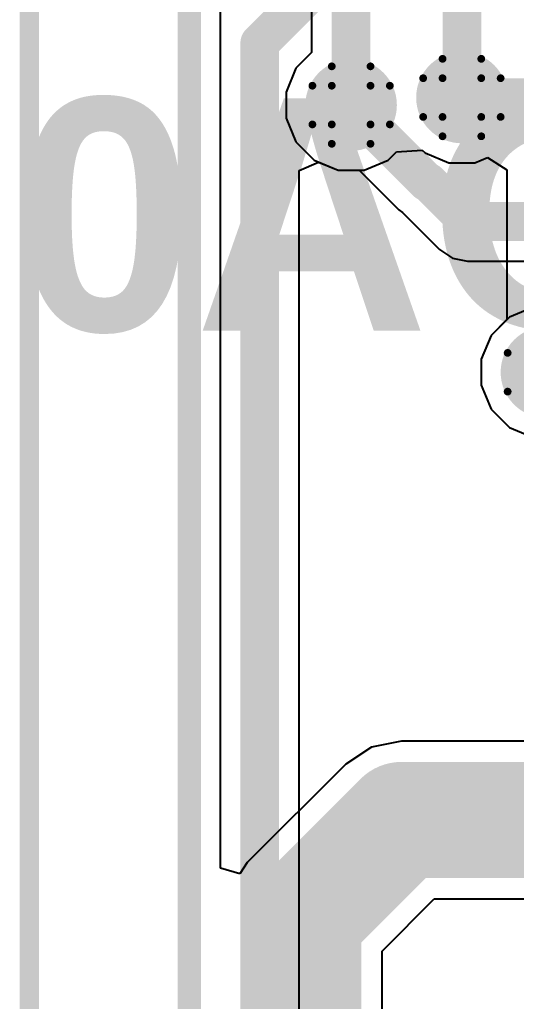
# Model space of a CAD drawing. Header units: inches. Extents: x -25 to 271, y -41 to 15.
# Drawn here: x -22.63 to -19.37, y -20.13 to -13.69 of the extents above; entities that cross this region are included whole.
import ezdxf

# ---------------------------------------------------------------- set-up
doc = ezdxf.new("R2010")
doc.units = ezdxf.units.IN
for name, color, linetype in [('Board_outline', 216, 'Continuous'), ('Bottom Layer', 5, 'Continuous'), ('Bottom Overlay', 54, 'Continuous'), ('Drill Drawing', 1, 'Continuous'), ('Top Layer', 1, 'Continuous'), ('Top Overlay', 2, 'Continuous'), ('Via Holes', 16, 'Continuous')]:
    doc.layers.add(name, color=color, linetype=linetype)
doc.styles.add('Arial_Bold', font='', dxfattribs={"height": 0.2})
doc.styles.get('Arial_Bold').set_extended_font_data('Arial', bold=True)

# ---------------------------------------------------------------- blocks, each defined once
blk = doc.blocks.new('FH12_30S_0_5SH_55__12')
at = {"layer": 'Top Overlay'}
for points in [[(9.0401, -3.5774, 0.127, 0.127, 0), (-9.05, -3.5774, 0.127, 0.127, 0)], [(9.0401, -4.6228, 0.127, 0.127, 0), (-9.05, -4.6228, 0.127, 0.127, 0)]]:
    blk.add_lwpolyline(points, format="xyseb", dxfattribs=at)

msp = doc.modelspace()

# ---------------------------------------------------------------- hatches: boundary and pattern name
at = {"layer": 'Bottom Layer'}
h = msp.add_hatch(color=5, dxfattribs=at)
edge = h.paths.add_edge_path()
edge.add_arc((-19.731, -14.2006), 0.3, 0, 360)
h = msp.add_hatch(color=5, dxfattribs=at)
edge = h.paths.add_edge_path()
edge.add_arc((-20.4575, -14.2498), 0.3, 0, 360)
h = msp.add_hatch(color=5, dxfattribs=at)
edge = h.paths.add_edge_path()
edge.add_arc((-19.177, -16.002), 0.3, 0, 360)
at = {"layer": 'Top Layer'}
h = msp.add_hatch(color=1, dxfattribs=at)
edge = h.paths.add_edge_path()
edge.add_arc((-19.731, -14.2006), 0.3, 0, 360)
h = msp.add_hatch(color=1, dxfattribs=at)
edge = h.paths.add_edge_path()
edge.add_arc((-20.4575, -14.2498), 0.3, 0, 360)
h = msp.add_hatch(color=1, dxfattribs=at)
edge = h.paths.add_edge_path()
edge.add_arc((-19.177, -16.002), 0.3, 0, 360)
at = {"layer": 'Via Holes'}
h = msp.add_hatch(color=7, dxfattribs=at)
edge = h.paths.add_edge_path()
edge.add_arc((-20.4575, -14.2498), 0.15, 0, 360)
h = msp.add_hatch(color=7, dxfattribs=at)
edge = h.paths.add_edge_path()
edge.add_arc((-19.731, -14.2006), 0.15, 0, 360)

# ---------------------------------------------------------------- linework, layer by layer
at = {"layer": 'Board_outline'}
msp.add_lwpolyline([(-21.5189, -32.9885, 0.1524, 0.1524, 0), (-21.5189, 2.0114, 0.1524, 0.1524, 0)], format="xyseb", dxfattribs=at)
at = {"layer": 'Bottom Layer'}
for p, q in [((-21.315, -19.2535), (-21.315, 2.0114)), ((-20.7165, -13.0957), (-20.7165, -13.9049)), ((-20.7165, -13.9049), (-20.8195, -14.0079)), ((-20.8195, -14.0079), (-20.8845, -14.1648)), ((-20.8845, -14.1648), (-20.8845, -14.3347)), ((-20.8845, -14.3347), (-20.8195, -14.4916)), ((-20.8195, -14.4916), (-20.6994, -14.6118)), ((-20.1595, -14.5556), (-19.9906, -14.5449)), ((-19.9906, -14.5449), (-19.9729, -14.5626)), ((-20.6994, -14.6118), (-20.5425, -14.6768)), ((-20.3726, -14.6768), (-20.2157, -14.6118)), ((-20.2157, -14.6118), (-20.1595, -14.5556)), ((-19.9729, -14.5626), (-19.8159, -14.6276)), ((-19.6461, -14.6276), (-19.563, -14.5932)), ((-19.563, -14.5932), (-19.436, -14.6754)), ((-20.5425, -14.6768), (-20.3726, -14.6768)), ((-19.8159, -14.6276), (-19.6461, -14.6276)), ((-19.436, -14.6754), (-19.436, -15.6571)), ((-19.436, -15.6571), (-19.539, -15.7601)), ((-19.539, -15.7601), (-19.604, -15.9171)), ((-19.604, -15.9171), (-19.604, -16.0869)), ((-19.604, -16.0869), (-19.539, -16.2439)), ((-19.539, -16.2439), (-19.4189, -16.364)), ((-19.4189, -16.364), (-19.2619, -16.429)), ((-20.3249, -18.46), (-20.4929, -18.5722)), ((-20.1267, -18.4205), (-20.3249, -18.46)), ((-19.3145, -18.4205), (-20.1267, -18.4205)), ((-20.4929, -18.5722), (-21.1382, -19.2175)), ((-21.1382, -19.2175), (-21.188, -19.292)), ((-21.188, -19.292), (-21.315, -19.2535)), ((-20.254, -19.7983), (-19.9121, -19.4564)), ((-19.9121, -19.4564), (-19.3145, -19.4564)), ((-20.254, -27.5953), (-20.254, -19.7983))]:
    msp.add_line(p, q, dxfattribs=at)
for points in [[(-19.731, -14.2006, 0.254, 0.254, 0), (-19.731, -12.4142, 0.254, 0.254, 0)], [(-20.4575, -14.2498, 0.254, 0.254, 0), (-20.4575, -12.7508, 0.254, 0.254, 0)], [(-20.7719, -19.5838, 0.762, 0.762, 0), (-20.1267, -18.9385, 0.762, 0.762, 0)], [(-20.1267, -18.9385, 0.762, 0.762, 0), (-17.7089, -18.9385, 0.762, 0.762, 0)], [(-20.7719, -27.8098, 0.762, 0.762, 0), (-20.7719, -19.5838, 0.762, 0.762, 0)]]:
    msp.add_lwpolyline(points, format="xyseb", dxfattribs=at)
for points in [[(-19.7945, -14.2006, 0.127, 0.127, 1), (-19.6675, -14.2006, 0.127, 0.127, 1)], [(-20.521, -14.2498, 0.127, 0.127, 1), (-20.394, -14.2498, 0.127, 0.127, 1)], [(-20.3172, -18.9385, 0.381, 0.381, 1), (-19.9362, -18.9385, 0.381, 0.381, 1)], [(-20.3172, -18.9385, 0.381, 0.381, 1), (-19.9362, -18.9385, 0.381, 0.381, 1)], [(-20.9624, -19.5838, 0.381, 0.381, 1), (-20.5814, -19.5838, 0.381, 0.381, 1)], [(-20.9624, -19.5838, 0.381, 0.381, 1), (-20.5814, -19.5838, 0.381, 0.381, 1)]]:
    msp.add_lwpolyline(points, format="xyseb", close=True, dxfattribs=at)
at = {"layer": 'Drill Drawing'}
for points in [[(-20.5845, -14.1228, 0.0508, 0.0508, 0), (-20.5845, -13.9958, 0.0508, 0.0508, 0)], [(-20.5845, -13.9958, 0.0508, 0.0508, 0), (-20.3305, -13.9958, 0.0508, 0.0508, 0)], [(-20.3305, -14.1228, 0.0508, 0.0508, 0), (-20.3305, -13.9958, 0.0508, 0.0508, 0)], [(-19.858, -14.0736, 0.0508, 0.0508, 0), (-19.858, -13.9466, 0.0508, 0.0508, 0)], [(-19.858, -13.9466, 0.0508, 0.0508, 0), (-19.604, -13.9466, 0.0508, 0.0508, 0)], [(-19.604, -14.0736, 0.0508, 0.0508, 0), (-19.604, -13.9466, 0.0508, 0.0508, 0)], [(-20.7115, -14.3768, 0.0508, 0.0508, 0), (-20.7115, -14.1228, 0.0508, 0.0508, 0)], [(-20.7115, -14.1228, 0.0508, 0.0508, 0), (-20.5845, -14.1228, 0.0508, 0.0508, 0)], [(-20.3305, -14.1228, 0.0508, 0.0508, 0), (-20.2035, -14.1228, 0.0508, 0.0508, 0)], [(-20.2035, -14.3768, 0.0508, 0.0508, 0), (-20.2035, -14.1228, 0.0508, 0.0508, 0)], [(-19.985, -14.3276, 0.0508, 0.0508, 0), (-19.985, -14.0736, 0.0508, 0.0508, 0)], [(-19.985, -14.0736, 0.0508, 0.0508, 0), (-19.858, -14.0736, 0.0508, 0.0508, 0)], [(-19.604, -14.0736, 0.0508, 0.0508, 0), (-19.477, -14.0736, 0.0508, 0.0508, 0)], [(-19.477, -14.3276, 0.0508, 0.0508, 0), (-19.477, -14.0736, 0.0508, 0.0508, 0)], [(-20.7115, -14.3768, 0.0508, 0.0508, 0), (-20.5845, -14.3768, 0.0508, 0.0508, 0)], [(-20.5845, -14.5038, 0.0508, 0.0508, 0), (-20.5845, -14.3768, 0.0508, 0.0508, 0)], [(-20.3305, -14.3768, 0.0508, 0.0508, 0), (-20.2035, -14.3768, 0.0508, 0.0508, 0)], [(-20.3305, -14.5038, 0.0508, 0.0508, 0), (-20.3305, -14.3768, 0.0508, 0.0508, 0)], [(-19.985, -14.3276, 0.0508, 0.0508, 0), (-19.858, -14.3276, 0.0508, 0.0508, 0)], [(-19.858, -14.4546, 0.0508, 0.0508, 0), (-19.858, -14.3276, 0.0508, 0.0508, 0)], [(-19.604, -14.3276, 0.0508, 0.0508, 0), (-19.477, -14.3276, 0.0508, 0.0508, 0)], [(-19.604, -14.4546, 0.0508, 0.0508, 0), (-19.604, -14.3276, 0.0508, 0.0508, 0)], [(-20.5845, -14.5038, 0.0508, 0.0508, 0), (-20.3305, -14.5038, 0.0508, 0.0508, 0)], [(-19.858, -14.4546, 0.0508, 0.0508, 0), (-19.604, -14.4546, 0.0508, 0.0508, 0)], [(-19.431, -16.129, 0.0508, 0.0508, 0), (-19.431, -15.875, 0.0508, 0.0508, 0)], [(-19.431, -15.875, 0.0508, 0.0508, 0), (-19.304, -15.875, 0.0508, 0.0508, 0)], [(-19.431, -16.129, 0.0508, 0.0508, 0), (-19.304, -16.129, 0.0508, 0.0508, 0)]]:
    msp.add_lwpolyline(points, format="xyseb", dxfattribs=at)
for points in [[(-20.5972, -13.9958, 0.0254, 0.0254, 1), (-20.5718, -13.9958, 0.0254, 0.0254, 1)], [(-20.5972, -13.9958, 0.0254, 0.0254, 1), (-20.5718, -13.9958, 0.0254, 0.0254, 1)], [(-20.3432, -13.9958, 0.0254, 0.0254, 1), (-20.3178, -13.9958, 0.0254, 0.0254, 1)], [(-20.3432, -13.9958, 0.0254, 0.0254, 1), (-20.3178, -13.9958, 0.0254, 0.0254, 1)], [(-19.8707, -13.9466, 0.0254, 0.0254, 1), (-19.8453, -13.9466, 0.0254, 0.0254, 1)], [(-19.8707, -13.9466, 0.0254, 0.0254, 1), (-19.8453, -13.9466, 0.0254, 0.0254, 1)], [(-19.6167, -13.9466, 0.0254, 0.0254, 1), (-19.5913, -13.9466, 0.0254, 0.0254, 1)], [(-19.6167, -13.9466, 0.0254, 0.0254, 1), (-19.5913, -13.9466, 0.0254, 0.0254, 1)], [(-20.7242, -14.1228, 0.0254, 0.0254, 1), (-20.6988, -14.1228, 0.0254, 0.0254, 1)], [(-20.7242, -14.1228, 0.0254, 0.0254, 1), (-20.6988, -14.1228, 0.0254, 0.0254, 1)], [(-20.5972, -14.1228, 0.0254, 0.0254, 1), (-20.5718, -14.1228, 0.0254, 0.0254, 1)], [(-20.5972, -14.1228, 0.0254, 0.0254, 1), (-20.5718, -14.1228, 0.0254, 0.0254, 1)], [(-20.3432, -14.1228, 0.0254, 0.0254, 1), (-20.3178, -14.1228, 0.0254, 0.0254, 1)], [(-20.3432, -14.1228, 0.0254, 0.0254, 1), (-20.3178, -14.1228, 0.0254, 0.0254, 1)], [(-20.2162, -14.1228, 0.0254, 0.0254, 1), (-20.1908, -14.1228, 0.0254, 0.0254, 1)], [(-20.2162, -14.1228, 0.0254, 0.0254, 1), (-20.1908, -14.1228, 0.0254, 0.0254, 1)], [(-19.9977, -14.0736, 0.0254, 0.0254, 1), (-19.9723, -14.0736, 0.0254, 0.0254, 1)], [(-19.9977, -14.0736, 0.0254, 0.0254, 1), (-19.9723, -14.0736, 0.0254, 0.0254, 1)], [(-19.8707, -14.0736, 0.0254, 0.0254, 1), (-19.8453, -14.0736, 0.0254, 0.0254, 1)], [(-19.8707, -14.0736, 0.0254, 0.0254, 1), (-19.8453, -14.0736, 0.0254, 0.0254, 1)], [(-19.6167, -14.0736, 0.0254, 0.0254, 1), (-19.5913, -14.0736, 0.0254, 0.0254, 1)], [(-19.6167, -14.0736, 0.0254, 0.0254, 1), (-19.5913, -14.0736, 0.0254, 0.0254, 1)], [(-19.4897, -14.0736, 0.0254, 0.0254, 1), (-19.4643, -14.0736, 0.0254, 0.0254, 1)], [(-19.4897, -14.0736, 0.0254, 0.0254, 1), (-19.4643, -14.0736, 0.0254, 0.0254, 1)], [(-20.7242, -14.3768, 0.0254, 0.0254, 1), (-20.6988, -14.3768, 0.0254, 0.0254, 1)], [(-20.7242, -14.3768, 0.0254, 0.0254, 1), (-20.6988, -14.3768, 0.0254, 0.0254, 1)], [(-20.5972, -14.3768, 0.0254, 0.0254, 1), (-20.5718, -14.3768, 0.0254, 0.0254, 1)], [(-20.5972, -14.3768, 0.0254, 0.0254, 1), (-20.5718, -14.3768, 0.0254, 0.0254, 1)], [(-20.3432, -14.3768, 0.0254, 0.0254, 1), (-20.3178, -14.3768, 0.0254, 0.0254, 1)], [(-20.3432, -14.3768, 0.0254, 0.0254, 1), (-20.3178, -14.3768, 0.0254, 0.0254, 1)], [(-20.2162, -14.3768, 0.0254, 0.0254, 1), (-20.1908, -14.3768, 0.0254, 0.0254, 1)], [(-20.2162, -14.3768, 0.0254, 0.0254, 1), (-20.1908, -14.3768, 0.0254, 0.0254, 1)], [(-19.9977, -14.3276, 0.0254, 0.0254, 1), (-19.9723, -14.3276, 0.0254, 0.0254, 1)], [(-19.9977, -14.3276, 0.0254, 0.0254, 1), (-19.9723, -14.3276, 0.0254, 0.0254, 1)], [(-19.8707, -14.3276, 0.0254, 0.0254, 1), (-19.8453, -14.3276, 0.0254, 0.0254, 1)], [(-19.8707, -14.3276, 0.0254, 0.0254, 1), (-19.8453, -14.3276, 0.0254, 0.0254, 1)], [(-19.6167, -14.3276, 0.0254, 0.0254, 1), (-19.5913, -14.3276, 0.0254, 0.0254, 1)], [(-19.6167, -14.3276, 0.0254, 0.0254, 1), (-19.5913, -14.3276, 0.0254, 0.0254, 1)], [(-19.4897, -14.3276, 0.0254, 0.0254, 1), (-19.4643, -14.3276, 0.0254, 0.0254, 1)], [(-19.4897, -14.3276, 0.0254, 0.0254, 1), (-19.4643, -14.3276, 0.0254, 0.0254, 1)], [(-20.5972, -14.5038, 0.0254, 0.0254, 1), (-20.5718, -14.5038, 0.0254, 0.0254, 1)], [(-20.5972, -14.5038, 0.0254, 0.0254, 1), (-20.5718, -14.5038, 0.0254, 0.0254, 1)], [(-20.3432, -14.5038, 0.0254, 0.0254, 1), (-20.3178, -14.5038, 0.0254, 0.0254, 1)], [(-20.3432, -14.5038, 0.0254, 0.0254, 1), (-20.3178, -14.5038, 0.0254, 0.0254, 1)], [(-19.8707, -14.4546, 0.0254, 0.0254, 1), (-19.8453, -14.4546, 0.0254, 0.0254, 1)], [(-19.8707, -14.4546, 0.0254, 0.0254, 1), (-19.8453, -14.4546, 0.0254, 0.0254, 1)], [(-19.6167, -14.4546, 0.0254, 0.0254, 1), (-19.5913, -14.4546, 0.0254, 0.0254, 1)], [(-19.6167, -14.4546, 0.0254, 0.0254, 1), (-19.5913, -14.4546, 0.0254, 0.0254, 1)], [(-19.4437, -15.875, 0.0254, 0.0254, 1), (-19.4183, -15.875, 0.0254, 0.0254, 1)], [(-19.4437, -15.875, 0.0254, 0.0254, 1), (-19.4183, -15.875, 0.0254, 0.0254, 1)], [(-19.4437, -16.129, 0.0254, 0.0254, 1), (-19.4183, -16.129, 0.0254, 0.0254, 1)], [(-19.4437, -16.129, 0.0254, 0.0254, 1), (-19.4183, -16.129, 0.0254, 0.0254, 1)]]:
    msp.add_lwpolyline(points, format="xyseb", close=True, dxfattribs=at)
at = {"layer": 'Top Layer'}
for p, q in [((-20.7976, -14.6795), (-20.6706, -14.6237)), ((-20.6706, -14.6237), (-20.5425, -14.6768)), ((-20.5425, -14.6768), (-20.4046, -14.6768)), ((-20.4046, -14.6768), (-20.1436, -14.9378)), ((-20.7976, -20.4159), (-20.7976, -14.6795)), ((-20.1436, -14.9378), (-20.1201, -14.9535)), ((-20.1201, -14.9535), (-19.8769, -15.1966)), ((-19.8769, -15.1966), (-19.7929, -15.2528)), ((-19.7929, -15.2528), (-19.6938, -15.2725)), ((-19.6938, -15.2725), (-18.778, -15.2725)), ((-19.2619, -15.575), (-19.4189, -15.64)), ((-19.4189, -15.64), (-19.539, -15.7601)), ((-19.539, -15.7601), (-19.604, -15.9171)), ((-19.604, -15.9171), (-19.604, -16.0869)), ((-19.604, -16.0869), (-19.539, -16.2439)), ((-19.539, -16.2439), (-19.4189, -16.364)), ((-19.4189, -16.364), (-19.2619, -16.429))]:
    msp.add_line(p, q, dxfattribs=at)
for points in [[(-21.0566, -13.843, 0.254, 0.254, 0), (-20.7271, -13.5135, 0.254, 0.254, 0)], [(-21.0566, -20.5232, 0.254, 0.254, 0), (-21.0566, -13.843, 0.254, 0.254, 0)], [(-19.731, -14.2006, 0.254, 0.254, 0), (-19.2153, -14.2006, 0.254, 0.254, 0)], [(-20.4575, -14.2576, 0.254, 0.254, 0), (-20.4575, -14.2498, 0.254, 0.254, 0)], [(-20.4575, -14.2576, 0.254, 0.254, 0), (-19.9605, -14.7546, 0.254, 0.254, 0)], [(-19.9605, -14.7546, 0.254, 0.254, 0), (-19.9527, -14.7546, 0.254, 0.254, 0)], [(-19.9527, -14.7546, 0.254, 0.254, 0), (-19.6938, -15.0135, 0.254, 0.254, 0)], [(-19.6938, -15.0135, 0.254, 0.254, 0), (-16.4649, -15.0135, 0.254, 0.254, 0)]]:
    msp.add_lwpolyline(points, format="xyseb", dxfattribs=at)
for points in [[(-21.1201, -13.843, 0.127, 0.127, 1), (-20.9931, -13.843, 0.127, 0.127, 1)], [(-21.1201, -13.843, 0.127, 0.127, 1), (-20.9931, -13.843, 0.127, 0.127, 1)], [(-19.7945, -14.2006, 0.127, 0.127, 1), (-19.6675, -14.2006, 0.127, 0.127, 1)], [(-20.521, -14.2498, 0.127, 0.127, 1), (-20.394, -14.2498, 0.127, 0.127, 1)], [(-20.521, -14.2576, 0.127, 0.127, 1), (-20.394, -14.2576, 0.127, 0.127, 1)], [(-20.521, -14.2576, 0.127, 0.127, 1), (-20.394, -14.2576, 0.127, 0.127, 1)], [(-20.024, -14.7546, 0.127, 0.127, 1), (-19.897, -14.7546, 0.127, 0.127, 1)], [(-20.024, -14.7546, 0.127, 0.127, 1), (-19.897, -14.7546, 0.127, 0.127, 1)], [(-20.0162, -14.7546, 0.127, 0.127, 1), (-19.8892, -14.7546, 0.127, 0.127, 1)], [(-20.0162, -14.7546, 0.127, 0.127, 1), (-19.8892, -14.7546, 0.127, 0.127, 1)], [(-19.7573, -15.0135, 0.127, 0.127, 1), (-19.6303, -15.0135, 0.127, 0.127, 1)], [(-19.7573, -15.0135, 0.127, 0.127, 1), (-19.6303, -15.0135, 0.127, 0.127, 1)]]:
    msp.add_lwpolyline(points, format="xyseb", close=True, dxfattribs=at)

# ---------------------------------------------------------------- block references
at = {"rotation": 270}
msp.add_blockref('FH12_30S_0_5SH_55__12', (-17.9451, -15.763), dxfattribs=at)

# ---------------------------------------------------------------- texts
at = {"layer": 'Bottom Overlay', "style": 'Arial_Bold', "text_generation_flag": 2}
msp.add_text('SDA0', height=1.524, rotation=360, dxfattribs=at).set_placement((-16.9926, -15.7297))

doc.saveas('drawing.dxf')
